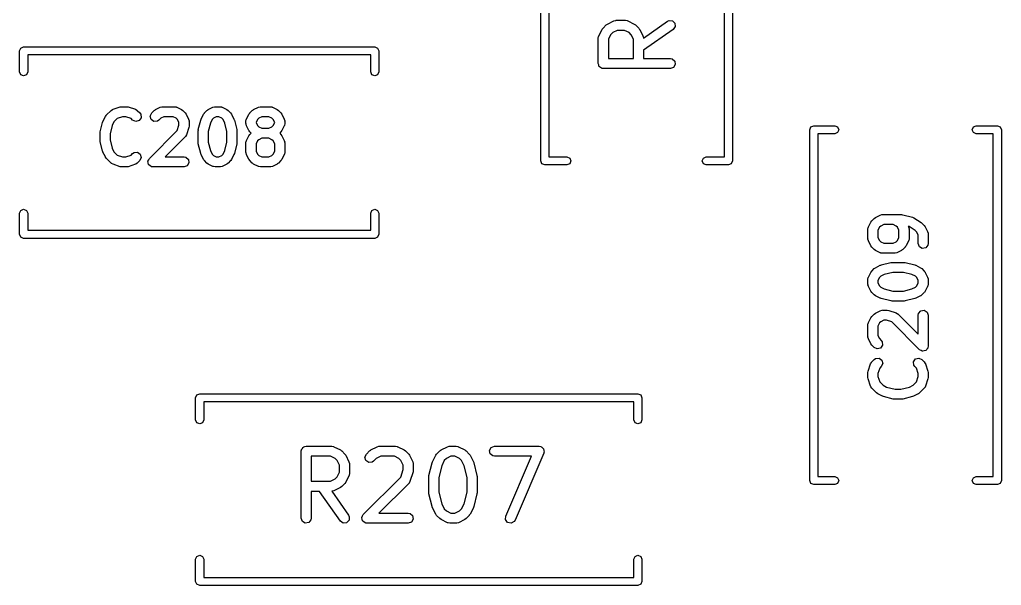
# Model space of a CAD drawing. Extents: x 102 to 173.9, y -124.5 to -76.3.
# Drawn here: x 120 to 134.65, y -123.91 to -115.46 of the extents above; entities that cross this region are included whole.
import ezdxf

# ---------------------------------------------------------------- set-up
doc = ezdxf.new("R2010")
doc.units = 0
doc.layers.add('BLACK', color=7, linetype='CONTINUOUS')

msp = doc.modelspace()

# ---------------------------------------------------------------- linework, layer by layer
at = {"layer": 'BLACK', "linetype": 'CONTINUOUS'}
for p, q in [((127.78, -117.57), (127.78, -111.03)), ((130.64, -111.03), (130.64, -117.57)), ((127.9, -111.09), (127.9, -117.51)), ((130.52, -117.51), (130.52, -111.09)), ((128.694, -115.608), (128.707, -115.59)), ((128.707, -115.59), (128.708, -115.588)), ((128.708, -115.588), (128.755, -115.541)), ((128.755, -115.541), (128.774, -115.528)), ((128.774, -115.528), (128.775, -115.527)), ((128.775, -115.527), (128.87, -115.479)), ((128.87, -115.479), (128.895, -115.472)), ((128.895, -115.472), (128.899, -115.473)), ((128.899, -115.473), (128.903, -115.471)), ((128.903, -115.471), (129.046, -115.471)), ((129.046, -115.471), (129.072, -115.476)), ((129.072, -115.476), (129.075, -115.478)), ((129.075, -115.478), (129.08, -115.479)), ((129.08, -115.479), (129.175, -115.527)), ((129.175, -115.527), (129.193, -115.54)), ((129.193, -115.54), (129.195, -115.541)), ((129.195, -115.541), (129.242, -115.588)), ((129.242, -115.588), (129.255, -115.607)), ((129.311, -115.736), (129.67, -115.485)), ((129.67, -115.485), (129.694, -115.474)), ((129.694, -115.474), (129.745, -115.478)), ((129.745, -115.478), (129.781, -115.514)), ((129.785, -115.565), (129.756, -115.607)), ((129.781, -115.514), (129.785, -115.565)), ((128.638, -115.737), (128.643, -115.711)), ((128.638, -116.117), (128.638, -115.737)), ((128.643, -115.711), (128.645, -115.707)), ((128.645, -115.707), (128.646, -115.703)), ((128.646, -115.703), (128.694, -115.608)), ((128.822, -115.686), (128.788, -115.754)), ((128.853, -115.655), (128.822, -115.686)), ((128.921, -115.621), (128.853, -115.655)), ((129.029, -115.621), (128.921, -115.621)), ((129.097, -115.655), (129.029, -115.621)), ((129.128, -115.686), (129.097, -115.655)), ((129.162, -115.754), (129.128, -115.686)), ((129.255, -115.607), (129.256, -115.608)), ((129.256, -115.608), (129.304, -115.703)), ((129.304, -115.703), (129.311, -115.728)), ((129.311, -115.728), (129.31, -115.732)), ((129.31, -115.732), (129.311, -115.736)), ((129.756, -115.607), (129.312, -115.918)), ((120.002, -115.927), (120.02, -115.885)), ((120.02, -115.885), (120.062, -115.867)), ((120.062, -115.867), (125.302, -115.867)), ((125.302, -115.867), (125.344, -115.885)), ((125.344, -115.885), (125.362, -115.927)), ((128.788, -115.754), (128.788, -116.042)), ((129.162, -116.042), (129.162, -115.754)), ((120.002, -116.242), (120.002, -115.927)), ((125.242, -115.987), (120.122, -115.987)), ((120.122, -115.987), (120.122, -116.242)), ((125.242, -116.242), (125.242, -115.987)), ((125.362, -115.927), (125.362, -116.242)), ((129.312, -115.918), (129.312, -116.042)), ((128.645, -116.136), (128.638, -116.117)), ((128.648, -116.155), (128.645, -116.136)), ((128.653, -116.159), (128.648, -116.155)), ((128.656, -116.166), (128.653, -116.159)), ((128.672, -116.175), (128.656, -116.166)), ((128.687, -116.188), (128.672, -116.175)), ((128.788, -116.042), (129.162, -116.042)), ((129.312, -116.042), (129.713, -116.042)), ((129.713, -116.042), (129.739, -116.047)), ((129.761, -116.175), (129.713, -116.192)), ((129.739, -116.047), (129.778, -116.08)), ((129.787, -116.13), (129.761, -116.175)), ((129.778, -116.08), (129.787, -116.13)), ((120.02, -116.285), (120.002, -116.242)), ((120.062, -116.302), (120.02, -116.285)), ((120.104, -116.285), (120.062, -116.302)), ((120.122, -116.242), (120.104, -116.285)), ((125.26, -116.285), (125.242, -116.242)), ((125.302, -116.302), (125.26, -116.285)), ((125.344, -116.285), (125.302, -116.302)), ((125.362, -116.242), (125.344, -116.285)), ((128.697, -116.19), (128.687, -116.188)), ((128.7, -116.191), (128.697, -116.19)), ((128.703, -116.191), (128.7, -116.191)), ((128.713, -116.192), (128.703, -116.191)), ((129.713, -116.192), (128.713, -116.192)), ((121.396, -116.8), (121.503, -116.765)), ((121.503, -116.765), (121.525, -116.761)), ((121.525, -116.761), (121.527, -116.761)), ((121.527, -116.761), (121.598, -116.761)), ((121.598, -116.761), (121.62, -116.765)), ((121.62, -116.765), (121.622, -116.765)), ((121.622, -116.765), (121.729, -116.8)), ((122.1, -116.769), (122.125, -116.761)), ((122.125, -116.761), (122.13, -116.762)), ((122.13, -116.762), (122.134, -116.761)), ((122.134, -116.761), (122.313, -116.761)), ((122.313, -116.761), (122.338, -116.765)), ((122.338, -116.765), (122.342, -116.768)), ((122.342, -116.768), (122.346, -116.769)), ((122.886, -116.769), (122.911, -116.761)), ((122.911, -116.761), (122.915, -116.762)), ((122.915, -116.762), (122.92, -116.761)), ((122.92, -116.761), (122.991, -116.761)), ((122.991, -116.761), (123.017, -116.765)), ((123.017, -116.765), (123.02, -116.768)), ((123.02, -116.768), (123.025, -116.769)), ((123.565, -116.769), (123.59, -116.761)), ((123.59, -116.761), (123.594, -116.762)), ((123.594, -116.762), (123.598, -116.761)), ((123.598, -116.761), (123.741, -116.761)), ((123.741, -116.761), (123.767, -116.765)), ((123.767, -116.765), (123.77, -116.768)), ((123.77, -116.768), (123.775, -116.769)), ((121.245, -116.981), (121.281, -116.909)), ((121.281, -116.909), (121.295, -116.891)), ((121.295, -116.89), (121.367, -116.818)), ((121.295, -116.891), (121.295, -116.89)), ((121.367, -116.818), (121.388, -116.803)), ((121.388, -116.803), (121.392, -116.803)), ((121.392, -116.803), (121.396, -116.8)), ((121.539, -116.911), (121.46, -116.937)), ((121.586, -116.911), (121.539, -116.911)), ((121.665, -116.937), (121.586, -116.911)), ((121.729, -116.8), (121.752, -116.813)), ((121.752, -116.813), (121.754, -116.816)), ((121.754, -116.816), (121.758, -116.818)), ((121.758, -116.818), (121.794, -116.854)), ((121.794, -116.854), (121.809, -116.875)), ((121.809, -116.875), (121.814, -116.927)), ((121.952, -116.901), (121.974, -116.854)), ((121.965, -116.95), (121.952, -116.901)), ((121.974, -116.854), (122.01, -116.818)), ((122.01, -116.818), (122.028, -116.806)), ((122.028, -116.806), (122.029, -116.804)), ((122.029, -116.804), (122.1, -116.769)), ((122.152, -116.911), (122.107, -116.933)), ((122.295, -116.911), (122.152, -116.911)), ((122.34, -116.933), (122.295, -116.911)), ((122.346, -116.769), (122.418, -116.804)), ((122.418, -116.804), (122.436, -116.818)), ((122.436, -116.818), (122.437, -116.818)), ((122.437, -116.818), (122.473, -116.854)), ((122.473, -116.854), (122.486, -116.872)), ((122.486, -116.872), (122.487, -116.874)), ((122.487, -116.874), (122.522, -116.945)), ((122.71, -116.945), (122.745, -116.874)), ((122.745, -116.874), (122.759, -116.856)), ((122.759, -116.856), (122.76, -116.854)), ((122.76, -116.854), (122.795, -116.818)), ((122.795, -116.818), (122.814, -116.806)), ((122.814, -116.806), (122.815, -116.804)), ((122.815, -116.804), (122.886, -116.769)), ((122.937, -116.911), (122.893, -116.933)), ((122.973, -116.911), (122.937, -116.911)), ((123.018, -116.933), (122.973, -116.911)), ((123.025, -116.769), (123.096, -116.804)), ((123.096, -116.804), (123.114, -116.818)), ((123.114, -116.818), (123.116, -116.818)), ((123.116, -116.818), (123.151, -116.854)), ((123.151, -116.854), (123.164, -116.872)), ((123.164, -116.872), (123.165, -116.874)), ((123.165, -116.874), (123.201, -116.945)), ((123.388, -116.945), (123.424, -116.874)), ((123.424, -116.874), (123.437, -116.856)), ((123.437, -116.856), (123.438, -116.854)), ((123.438, -116.854), (123.474, -116.818)), ((123.474, -116.818), (123.492, -116.806)), ((123.492, -116.806), (123.493, -116.804)), ((123.493, -116.804), (123.565, -116.769)), ((123.616, -116.911), (123.571, -116.933)), ((123.723, -116.911), (123.616, -116.911)), ((123.768, -116.933), (123.723, -116.911)), ((123.775, -116.769), (123.846, -116.804)), ((123.846, -116.804), (123.864, -116.818)), ((123.864, -116.818), (123.866, -116.818)), ((123.866, -116.818), (123.901, -116.854)), ((123.901, -116.854), (123.914, -116.872)), ((123.914, -116.872), (123.915, -116.874)), ((123.915, -116.874), (123.951, -116.945)), ((121.204, -117.139), (121.24, -116.996)), ((121.24, -116.996), (121.245, -116.984)), ((121.245, -116.984), (121.245, -116.981)), ((121.383, -117.04), (121.352, -117.166)), ((121.41, -116.987), (121.383, -117.04)), ((121.46, -116.937), (121.41, -116.987)), ((121.688, -116.96), (121.665, -116.937)), ((121.735, -116.982), (121.688, -116.96)), ((121.784, -116.969), (121.735, -116.982)), ((121.814, -116.927), (121.784, -116.969)), ((122.007, -116.98), (121.965, -116.95)), ((122.059, -116.975), (122.007, -116.98)), ((122.08, -116.96), (122.059, -116.975)), ((122.107, -116.933), (122.08, -116.96)), ((122.358, -116.952), (122.34, -116.933)), ((122.354, -117.117), (122.38, -117.038)), ((122.38, -116.996), (122.358, -116.952)), ((122.38, -117.038), (122.38, -116.996)), ((122.522, -116.945), (122.53, -116.97)), ((122.53, -117.05), (122.527, -117.072)), ((122.53, -116.97), (122.529, -116.974)), ((122.529, -116.974), (122.53, -116.979)), ((122.53, -116.979), (122.53, -117.05)), ((122.668, -117.103), (122.704, -116.96)), ((122.704, -116.96), (122.709, -116.949)), ((122.709, -116.949), (122.71, -116.945)), ((122.848, -117.005), (122.816, -117.131)), ((122.874, -116.952), (122.848, -117.005)), ((122.893, -116.933), (122.874, -116.952)), ((123.037, -116.952), (123.018, -116.933)), ((123.063, -117.005), (123.037, -116.952)), ((123.095, -117.131), (123.063, -117.005)), ((123.201, -116.945), (123.205, -116.957)), ((123.205, -116.957), (123.207, -116.96)), ((123.207, -116.96), (123.242, -117.103)), ((123.38, -116.979), (123.385, -116.953)), ((123.38, -117.014), (123.38, -116.979)), ((123.382, -117.018), (123.38, -117.014)), ((123.381, -117.023), (123.382, -117.018)), ((123.388, -117.048), (123.381, -117.023)), ((123.385, -116.953), (123.388, -116.949)), ((123.388, -116.949), (123.388, -116.945)), ((123.424, -117.119), (123.388, -117.048)), ((123.553, -116.952), (123.53, -116.996)), ((123.53, -116.996), (123.53, -116.997)), ((123.53, -116.997), (123.553, -117.041)), ((123.571, -116.933), (123.553, -116.952)), ((123.553, -117.041), (123.571, -117.06)), ((123.571, -117.06), (123.616, -117.082)), ((123.723, -117.082), (123.768, -117.06)), ((123.787, -116.952), (123.768, -116.933)), ((123.768, -117.06), (123.787, -117.041)), ((123.809, -116.996), (123.787, -116.952)), ((123.787, -117.041), (123.809, -116.997)), ((123.809, -116.997), (123.809, -116.996)), ((123.951, -117.048), (123.915, -117.119)), ((123.951, -116.945), (123.958, -116.97)), ((123.952, -117.043), (123.951, -117.048)), ((123.954, -117.04), (123.952, -117.043)), ((123.959, -117.014), (123.954, -117.04)), ((123.958, -116.97), (123.957, -116.974)), ((123.957, -116.974), (123.959, -116.979)), ((123.959, -116.979), (123.959, -117.014)), ((131.811, -117.062), (131.853, -117.045)), ((131.853, -117.045), (132.168, -117.045)), ((132.168, -117.045), (132.21, -117.062)), ((134.236, -117.062), (134.278, -117.045)), ((134.278, -117.045), (134.593, -117.045)), ((134.593, -117.045), (134.635, -117.062)), ((121.202, -117.157), (121.204, -117.142)), ((121.202, -117.264), (121.202, -117.157)), ((121.204, -117.142), (121.204, -117.139)), ((121.352, -117.166), (121.352, -117.255)), ((121.938, -117.533), (122.354, -117.117)), ((122.475, -117.206), (122.473, -117.21)), ((122.478, -117.204), (122.475, -117.206)), ((122.491, -117.181), (122.478, -117.204)), ((122.527, -117.074), (122.491, -117.181)), ((122.527, -117.072), (122.527, -117.074)), ((122.666, -117.121), (122.669, -117.107)), ((122.666, -117.3), (122.666, -117.121)), ((122.669, -117.107), (122.668, -117.103)), ((122.816, -117.131), (122.816, -117.291)), ((123.095, -117.291), (123.095, -117.131)), ((123.242, -117.103), (123.243, -117.118)), ((123.243, -117.118), (123.245, -117.121)), ((123.245, -117.121), (123.245, -117.3)), ((123.388, -117.266), (123.424, -117.195)), ((123.425, -117.12), (123.424, -117.119)), ((123.424, -117.195), (123.437, -117.177)), ((123.438, -117.139), (123.425, -117.12)), ((123.437, -117.177), (123.438, -117.176)), ((123.456, -117.157), (123.438, -117.139)), ((123.438, -117.176), (123.456, -117.157)), ((123.616, -117.082), (123.723, -117.082)), ((123.901, -117.139), (123.883, -117.157)), ((123.883, -117.157), (123.901, -117.176)), ((123.902, -117.137), (123.901, -117.139)), ((123.901, -117.176), (123.914, -117.194)), ((123.915, -117.119), (123.902, -117.137)), ((123.914, -117.194), (123.915, -117.195)), ((123.915, -117.195), (123.951, -117.266)), ((131.793, -117.105), (131.811, -117.062)), ((131.793, -122.345), (131.793, -117.105)), ((132.168, -117.165), (131.913, -117.165)), ((131.913, -117.165), (131.913, -122.285)), ((132.21, -117.147), (132.168, -117.165)), ((132.21, -117.062), (132.228, -117.105)), ((132.228, -117.105), (132.21, -117.147)), ((134.218, -117.105), (134.236, -117.062)), ((134.236, -117.147), (134.218, -117.105)), ((134.278, -117.165), (134.236, -117.147)), ((134.533, -117.165), (134.278, -117.165)), ((134.533, -122.285), (134.533, -117.165)), ((134.635, -117.062), (134.653, -117.105)), ((134.653, -117.105), (134.653, -122.345)), ((121.203, -117.268), (121.202, -117.264)), ((121.204, -117.282), (121.203, -117.268)), ((121.24, -117.425), (121.204, -117.282)), ((121.352, -117.255), (121.383, -117.381)), ((122.473, -117.21), (122.172, -117.511)), ((122.667, -117.303), (122.666, -117.3)), ((122.668, -117.318), (122.667, -117.303)), ((122.704, -117.461), (122.668, -117.318)), ((122.816, -117.291), (122.848, -117.417)), ((123.063, -117.417), (123.095, -117.291)), ((123.242, -117.318), (123.207, -117.461)), ((123.245, -117.3), (123.242, -117.315)), ((123.242, -117.315), (123.242, -117.318)), ((123.38, -117.3), (123.385, -117.274)), ((123.38, -117.443), (123.38, -117.3)), ((123.385, -117.274), (123.388, -117.271)), ((123.388, -117.271), (123.388, -117.266)), ((123.553, -117.273), (123.53, -117.318)), ((123.53, -117.318), (123.53, -117.425)), ((123.571, -117.254), (123.553, -117.273)), ((123.616, -117.232), (123.571, -117.254)), ((123.723, -117.232), (123.616, -117.232)), ((123.768, -117.254), (123.723, -117.232)), ((123.787, -117.273), (123.768, -117.254)), ((123.809, -117.318), (123.787, -117.273)), ((123.809, -117.425), (123.809, -117.318)), ((123.951, -117.266), (123.958, -117.291)), ((123.958, -117.291), (123.957, -117.296)), ((123.957, -117.296), (123.959, -117.3)), ((123.959, -117.3), (123.959, -117.443)), ((121.242, -117.428), (121.24, -117.425)), ((121.245, -117.441), (121.242, -117.428)), ((121.281, -117.512), (121.245, -117.441)), ((121.383, -117.381), (121.41, -117.434)), ((121.41, -117.434), (121.46, -117.484)), ((121.46, -117.484), (121.539, -117.511)), ((121.586, -117.511), (121.665, -117.484)), ((121.665, -117.484), (121.688, -117.461)), ((121.688, -117.461), (121.709, -117.446)), ((121.709, -117.446), (121.761, -117.442)), ((121.761, -117.442), (121.803, -117.471)), ((121.803, -117.471), (121.816, -117.521)), ((122.706, -117.464), (122.704, -117.461)), ((122.71, -117.476), (122.706, -117.464)), ((122.745, -117.548), (122.71, -117.476)), ((122.848, -117.417), (122.874, -117.47)), ((122.874, -117.47), (122.893, -117.488)), ((122.893, -117.488), (122.937, -117.511)), ((122.973, -117.511), (123.018, -117.488)), ((123.018, -117.488), (123.037, -117.47)), ((123.037, -117.47), (123.063, -117.417)), ((123.201, -117.476), (123.165, -117.548)), ((123.207, -117.461), (123.201, -117.473)), ((123.201, -117.473), (123.201, -117.476)), ((123.382, -117.447), (123.38, -117.443)), ((123.381, -117.451), (123.382, -117.447)), ((123.388, -117.476), (123.381, -117.451)), ((123.424, -117.548), (123.388, -117.476)), ((123.53, -117.425), (123.553, -117.47)), ((123.553, -117.47), (123.571, -117.488)), ((123.571, -117.488), (123.616, -117.511)), ((123.723, -117.511), (123.768, -117.488)), ((123.768, -117.488), (123.787, -117.47)), ((123.787, -117.47), (123.809, -117.425)), ((123.951, -117.476), (123.915, -117.548)), ((123.952, -117.472), (123.951, -117.476)), ((123.954, -117.468), (123.952, -117.472)), ((123.959, -117.443), (123.954, -117.468)), ((121.282, -117.513), (121.281, -117.512)), ((121.295, -117.532), (121.282, -117.513)), ((121.367, -117.603), (121.295, -117.532)), ((121.371, -117.605), (121.367, -117.603)), ((121.373, -117.609), (121.371, -117.605)), ((121.396, -117.621), (121.373, -117.609)), ((121.503, -117.657), (121.396, -117.621)), ((121.539, -117.511), (121.586, -117.511)), ((121.729, -117.621), (121.622, -117.657)), ((121.733, -117.618), (121.729, -117.621)), ((121.737, -117.618), (121.733, -117.618)), ((121.758, -117.603), (121.737, -117.618)), ((121.794, -117.567), (121.758, -117.603)), ((121.816, -117.521), (121.794, -117.567)), ((121.916, -117.579), (121.918, -117.576)), ((121.922, -117.601), (121.916, -117.579)), ((121.917, -117.573), (121.929, -117.553)), ((121.918, -117.576), (121.917, -117.573)), ((121.926, -117.623), (121.922, -117.601)), ((121.929, -117.625), (121.926, -117.623)), ((121.929, -117.553), (121.938, -117.533)), ((121.93, -117.629), (121.929, -117.625)), ((121.948, -117.642), (121.93, -117.629)), ((121.965, -117.656), (121.948, -117.642)), ((122.172, -117.511), (122.455, -117.511)), ((122.455, -117.511), (122.481, -117.515)), ((122.504, -117.643), (122.455, -117.661)), ((122.481, -117.515), (122.52, -117.548)), ((122.529, -117.599), (122.504, -117.643)), ((122.52, -117.548), (122.529, -117.599)), ((122.747, -117.549), (122.745, -117.548)), ((122.76, -117.567), (122.747, -117.549)), ((122.795, -117.603), (122.76, -117.567)), ((122.797, -117.604), (122.795, -117.603)), ((122.815, -117.617), (122.797, -117.604)), ((122.886, -117.653), (122.815, -117.617)), ((122.937, -117.511), (122.973, -117.511)), ((123.096, -117.617), (123.025, -117.653)), ((123.097, -117.616), (123.096, -117.617)), ((123.116, -117.603), (123.097, -117.616)), ((123.151, -117.567), (123.116, -117.603)), ((123.152, -117.566), (123.151, -117.567)), ((123.165, -117.548), (123.152, -117.566)), ((123.425, -117.549), (123.424, -117.548)), ((123.438, -117.567), (123.425, -117.549)), ((123.474, -117.603), (123.438, -117.567)), ((123.475, -117.604), (123.474, -117.603)), ((123.493, -117.617), (123.475, -117.604)), ((123.565, -117.653), (123.493, -117.617)), ((123.616, -117.511), (123.723, -117.511)), ((123.846, -117.617), (123.775, -117.653)), ((123.847, -117.616), (123.846, -117.617)), ((123.866, -117.603), (123.847, -117.616)), ((123.901, -117.567), (123.866, -117.603)), ((123.902, -117.566), (123.901, -117.567)), ((123.915, -117.548), (123.902, -117.566)), ((127.797, -117.612), (127.78, -117.57)), ((127.84, -117.63), (127.797, -117.612)), ((128.17, -117.63), (127.84, -117.63)), ((127.9, -117.51), (128.17, -117.51)), ((128.17, -117.51), (128.212, -117.528)), ((128.212, -117.612), (128.17, -117.63)), ((128.212, -117.528), (128.23, -117.57)), ((128.23, -117.57), (128.212, -117.612)), ((130.19, -117.57), (130.207, -117.528)), ((130.207, -117.612), (130.19, -117.57)), ((130.207, -117.528), (130.25, -117.51)), ((130.25, -117.63), (130.207, -117.612)), ((130.25, -117.51), (130.52, -117.51)), ((130.58, -117.63), (130.25, -117.63)), ((130.622, -117.612), (130.58, -117.63)), ((130.64, -117.57), (130.622, -117.612)), ((121.505, -117.657), (121.503, -117.657)), ((121.527, -117.661), (121.505, -117.657)), ((121.598, -117.661), (121.527, -117.661)), ((121.6, -117.66), (121.598, -117.661)), ((121.622, -117.657), (121.6, -117.66)), ((121.97, -117.657), (121.965, -117.656)), ((121.972, -117.658), (121.97, -117.657)), ((121.975, -117.658), (121.972, -117.658)), ((121.991, -117.661), (121.975, -117.658)), ((122.455, -117.661), (121.991, -117.661)), ((122.891, -117.653), (122.886, -117.653)), ((122.894, -117.656), (122.891, -117.653)), ((122.92, -117.661), (122.894, -117.656)), ((122.991, -117.661), (122.92, -117.661)), ((122.995, -117.659), (122.991, -117.661)), ((123, -117.66), (122.995, -117.659)), ((123.025, -117.653), (123, -117.66)), ((123.569, -117.653), (123.565, -117.653)), ((123.573, -117.656), (123.569, -117.653)), ((123.598, -117.661), (123.573, -117.656)), ((123.741, -117.661), (123.598, -117.661)), ((123.745, -117.659), (123.741, -117.661)), ((123.75, -117.66), (123.745, -117.659)), ((123.775, -117.653), (123.75, -117.66)), ((120.002, -118.352), (120.02, -118.31)), ((120.002, -118.667), (120.002, -118.352)), ((120.02, -118.31), (120.062, -118.292)), ((120.062, -118.292), (120.104, -118.31)), ((120.104, -118.31), (120.122, -118.352)), ((120.122, -118.352), (120.122, -118.607)), ((125.242, -118.352), (125.26, -118.31)), ((125.242, -118.607), (125.242, -118.352)), ((125.26, -118.31), (125.302, -118.292)), ((125.302, -118.292), (125.344, -118.31)), ((125.344, -118.31), (125.362, -118.352)), ((125.362, -118.352), (125.362, -118.667)), ((132.774, -118.415), (132.845, -118.38)), ((132.845, -118.38), (132.87, -118.372)), ((132.87, -118.372), (132.875, -118.373)), ((132.875, -118.373), (132.879, -118.372)), ((132.879, -118.372), (133.165, -118.372)), ((133.165, -118.372), (133.179, -118.374)), ((133.179, -118.374), (133.183, -118.374)), ((133.183, -118.374), (133.326, -118.41)), ((132.669, -118.556), (132.705, -118.485)), ((132.705, -118.485), (132.718, -118.467)), ((132.718, -118.467), (132.719, -118.465)), ((132.719, -118.465), (132.754, -118.429)), ((132.754, -118.429), (132.773, -118.416)), ((132.773, -118.416), (132.774, -118.415)), ((132.897, -118.522), (132.852, -118.544)), ((133.04, -118.522), (132.897, -118.522)), ((133.085, -118.544), (133.04, -118.522)), ((133.326, -118.41), (133.349, -118.42)), ((133.349, -118.42), (133.349, -118.42)), ((133.349, -118.42), (133.456, -118.491)), ((133.456, -118.491), (133.465, -118.499)), ((133.465, -118.499), (133.468, -118.501)), ((133.468, -118.501), (133.503, -118.536)), ((120.02, -118.71), (120.002, -118.667)), ((120.122, -118.607), (125.242, -118.607)), ((125.362, -118.667), (125.344, -118.71)), ((132.661, -118.589), (132.666, -118.564)), ((132.661, -118.732), (132.661, -118.589)), ((132.666, -118.564), (132.668, -118.56)), ((132.668, -118.56), (132.669, -118.556)), ((132.833, -118.562), (132.811, -118.607)), ((132.811, -118.607), (132.811, -118.715)), ((132.852, -118.544), (132.833, -118.562)), ((133.103, -118.562), (133.085, -118.544)), ((133.125, -118.607), (133.103, -118.562)), ((133.125, -118.715), (133.125, -118.607)), ((133.277, -118.552), (133.264, -118.549)), ((133.264, -118.549), (133.267, -118.556)), ((133.267, -118.556), (133.275, -118.581)), ((133.275, -118.581), (133.274, -118.585)), ((133.274, -118.585), (133.275, -118.589)), ((133.275, -118.589), (133.275, -118.732)), ((133.367, -118.612), (133.277, -118.552)), ((133.389, -118.634), (133.367, -118.612)), ((133.411, -118.679), (133.389, -118.634)), ((133.503, -118.536), (133.516, -118.555)), ((133.516, -118.555), (133.517, -118.556)), ((133.517, -118.556), (133.553, -118.627)), ((133.553, -118.627), (133.561, -118.652)), ((133.561, -118.652), (133.56, -118.657)), ((133.56, -118.657), (133.561, -118.661)), ((133.561, -118.661), (133.561, -118.804)), ((120.062, -118.727), (120.02, -118.71)), ((125.302, -118.727), (120.062, -118.727)), ((125.344, -118.71), (125.302, -118.727)), ((132.663, -118.737), (132.661, -118.732)), ((132.662, -118.741), (132.663, -118.737)), ((132.669, -118.766), (132.662, -118.741)), ((132.705, -118.837), (132.669, -118.766)), ((132.811, -118.715), (132.833, -118.759)), ((132.833, -118.759), (132.852, -118.778)), ((132.852, -118.778), (132.897, -118.8)), ((132.897, -118.8), (133.04, -118.8)), ((133.04, -118.8), (133.085, -118.778)), ((133.085, -118.778), (133.103, -118.759)), ((133.103, -118.759), (133.125, -118.715)), ((133.267, -118.766), (133.232, -118.837)), ((133.268, -118.761), (133.267, -118.766)), ((133.271, -118.758), (133.268, -118.761)), ((133.275, -118.732), (133.271, -118.758)), ((133.411, -118.804), (133.411, -118.679)), ((133.429, -118.852), (133.411, -118.804)), ((133.561, -118.804), (133.557, -118.829)), ((132.706, -118.838), (132.705, -118.837)), ((132.719, -118.857), (132.706, -118.838)), ((132.754, -118.893), (132.719, -118.857)), ((132.756, -118.893), (132.754, -118.893)), ((132.774, -118.907), (132.756, -118.893)), ((132.845, -118.942), (132.774, -118.907)), ((132.85, -118.943), (132.845, -118.942)), ((132.853, -118.946), (132.85, -118.943)), ((132.879, -118.95), (132.853, -118.946)), ((133.058, -118.95), (132.879, -118.95)), ((133.062, -118.949), (133.058, -118.95)), ((133.066, -118.95), (133.062, -118.949)), ((133.091, -118.942), (133.066, -118.95)), ((133.162, -118.907), (133.091, -118.942)), ((133.164, -118.905), (133.162, -118.907)), ((133.182, -118.893), (133.164, -118.905)), ((133.218, -118.857), (133.182, -118.893)), ((133.232, -118.837), (133.218, -118.855)), ((133.218, -118.855), (133.218, -118.857)), ((133.473, -118.878), (133.429, -118.852)), ((133.524, -118.869), (133.473, -118.878)), ((133.557, -118.829), (133.524, -118.869)), ((132.861, -119.124), (133.004, -119.088)), ((133.004, -119.088), (133.019, -119.087)), ((133.019, -119.087), (133.022, -119.086)), ((133.022, -119.086), (133.2, -119.086)), ((133.2, -119.086), (133.215, -119.089)), ((133.215, -119.089), (133.219, -119.088)), ((133.219, -119.088), (133.361, -119.124)), ((132.669, -119.306), (132.705, -119.235)), ((132.705, -119.235), (132.718, -119.217)), ((132.718, -119.217), (132.719, -119.215)), ((132.719, -119.215), (132.754, -119.179)), ((132.754, -119.179), (132.773, -119.166)), ((132.773, -119.166), (132.774, -119.165)), ((132.774, -119.165), (132.845, -119.13)), ((132.845, -119.13), (132.858, -119.126)), ((132.858, -119.126), (132.861, -119.124)), ((133.031, -119.236), (132.905, -119.267)), ((133.191, -119.236), (133.031, -119.236)), ((133.317, -119.267), (133.191, -119.236)), ((133.361, -119.124), (133.373, -119.129)), ((133.373, -119.129), (133.377, -119.13)), ((133.377, -119.13), (133.448, -119.165)), ((133.448, -119.165), (133.466, -119.179)), ((133.466, -119.179), (133.468, -119.179)), ((133.468, -119.179), (133.503, -119.215)), ((133.503, -119.215), (133.516, -119.233)), ((133.516, -119.233), (133.517, -119.235)), ((133.517, -119.235), (133.553, -119.306)), ((132.661, -119.339), (132.666, -119.314)), ((132.661, -119.411), (132.661, -119.339)), ((132.666, -119.314), (132.668, -119.31)), ((132.668, -119.31), (132.669, -119.306)), ((132.833, -119.312), (132.811, -119.357)), ((132.811, -119.357), (132.811, -119.393)), ((132.811, -119.393), (132.833, -119.438)), ((132.852, -119.294), (132.833, -119.312)), ((132.905, -119.267), (132.852, -119.294)), ((133.37, -119.294), (133.317, -119.267)), ((133.389, -119.312), (133.37, -119.294)), ((133.411, -119.357), (133.389, -119.312)), ((133.389, -119.438), (133.411, -119.393)), ((133.411, -119.393), (133.411, -119.357)), ((133.553, -119.306), (133.561, -119.331)), ((133.561, -119.331), (133.56, -119.335)), ((133.56, -119.335), (133.561, -119.339)), ((133.561, -119.339), (133.561, -119.411)), ((132.663, -119.415), (132.661, -119.411)), ((132.662, -119.419), (132.663, -119.415)), ((132.669, -119.444), (132.662, -119.419)), ((132.705, -119.516), (132.669, -119.444)), ((132.706, -119.517), (132.705, -119.516)), ((132.719, -119.535), (132.706, -119.517)), ((132.754, -119.571), (132.719, -119.535)), ((132.833, -119.438), (132.852, -119.456)), ((132.852, -119.456), (132.905, -119.483)), ((132.905, -119.483), (133.031, -119.514)), ((133.031, -119.514), (133.191, -119.514)), ((133.191, -119.514), (133.317, -119.483)), ((133.317, -119.483), (133.37, -119.456)), ((133.37, -119.456), (133.389, -119.438)), ((133.503, -119.535), (133.468, -119.571)), ((133.504, -119.534), (133.503, -119.535)), ((133.517, -119.516), (133.504, -119.534)), ((133.553, -119.444), (133.517, -119.516)), ((133.554, -119.44), (133.553, -119.444)), ((133.557, -119.437), (133.554, -119.44)), ((133.561, -119.411), (133.557, -119.437)), ((132.756, -119.572), (132.754, -119.571)), ((132.774, -119.585), (132.756, -119.572)), ((132.845, -119.621), (132.774, -119.585)), ((132.849, -119.621), (132.845, -119.621)), ((132.861, -119.627), (132.849, -119.621)), ((133.004, -119.662), (132.861, -119.627)), ((133.007, -119.662), (133.004, -119.662)), ((133.022, -119.664), (133.007, -119.662)), ((133.2, -119.664), (133.022, -119.664)), ((133.204, -119.663), (133.2, -119.664)), ((133.219, -119.662), (133.204, -119.663)), ((133.361, -119.627), (133.219, -119.662)), ((133.364, -119.625), (133.361, -119.627)), ((133.377, -119.621), (133.364, -119.625)), ((133.448, -119.585), (133.377, -119.621)), ((133.449, -119.584), (133.448, -119.585)), ((133.468, -119.571), (133.449, -119.584)), ((132.754, -119.858), (132.773, -119.845)), ((132.773, -119.845), (132.774, -119.844)), ((132.774, -119.844), (132.845, -119.808)), ((132.845, -119.808), (132.87, -119.801)), ((132.87, -119.801), (132.875, -119.802)), ((132.875, -119.802), (132.879, -119.8)), ((132.879, -119.8), (132.95, -119.8)), ((132.95, -119.8), (132.972, -119.804)), ((132.972, -119.804), (132.974, -119.804)), ((132.974, -119.804), (133.081, -119.84)), ((133.081, -119.84), (133.104, -119.852)), ((133.416, -119.85), (133.449, -119.81)), ((133.449, -119.81), (133.499, -119.801)), ((133.499, -119.801), (133.544, -119.827)), ((133.544, -119.827), (133.561, -119.875)), ((132.666, -119.992), (132.668, -119.989)), ((132.668, -119.989), (132.669, -119.985)), ((132.669, -119.985), (132.705, -119.913)), ((132.705, -119.913), (132.718, -119.895)), ((132.718, -119.895), (132.719, -119.894)), ((132.719, -119.894), (132.754, -119.858)), ((132.833, -119.991), (132.811, -120.036)), ((132.852, -119.973), (132.833, -119.991)), ((132.897, -119.95), (132.852, -119.973)), ((132.938, -119.95), (132.897, -119.95)), ((133.017, -119.976), (132.938, -119.95)), ((133.433, -120.393), (133.017, -119.976)), ((133.104, -119.852), (133.106, -119.856)), ((133.106, -119.856), (133.111, -119.858)), ((133.111, -119.858), (133.411, -120.158)), ((133.411, -119.875), (133.416, -119.85)), ((133.411, -120.158), (133.411, -119.875)), ((133.561, -119.875), (133.561, -120.339)), ((132.661, -120.018), (132.666, -119.992)), ((132.661, -120.197), (132.661, -120.018)), ((132.811, -120.036), (132.811, -120.179)), ((132.663, -120.201), (132.661, -120.197)), ((132.662, -120.205), (132.663, -120.201)), ((132.669, -120.23), (132.662, -120.205)), ((132.705, -120.302), (132.669, -120.23)), ((132.811, -120.179), (132.833, -120.224)), ((132.833, -120.224), (132.861, -120.251)), ((132.861, -120.251), (132.875, -120.272)), ((132.875, -120.272), (132.88, -120.323)), ((132.706, -120.303), (132.705, -120.302)), ((132.719, -120.321), (132.706, -120.303)), ((132.754, -120.357), (132.719, -120.321)), ((132.801, -120.378), (132.754, -120.357)), ((132.851, -120.365), (132.801, -120.378)), ((132.88, -120.323), (132.851, -120.365)), ((133.454, -120.402), (133.433, -120.393)), ((133.473, -120.413), (133.454, -120.402)), ((133.476, -120.413), (133.473, -120.413)), ((133.48, -120.414), (133.476, -120.413)), ((133.501, -120.408), (133.48, -120.414)), ((133.524, -120.404), (133.501, -120.408)), ((133.526, -120.402), (133.524, -120.404)), ((133.529, -120.401), (133.526, -120.402)), ((133.542, -120.382), (133.529, -120.401)), ((133.557, -120.365), (133.542, -120.382)), ((133.559, -120.359), (133.557, -120.361)), ((133.557, -120.361), (133.557, -120.365)), ((133.561, -120.339), (133.558, -120.356)), ((133.558, -120.356), (133.559, -120.359)), ((132.713, -120.579), (132.717, -120.576)), ((132.717, -120.576), (132.719, -120.572)), ((132.719, -120.572), (132.754, -120.536)), ((132.754, -120.536), (132.776, -120.522)), ((132.776, -120.522), (132.827, -120.517)), ((132.827, -120.517), (132.869, -120.546)), ((132.869, -120.546), (132.882, -120.596)), ((133.342, -120.57), (133.372, -120.528)), ((133.347, -120.621), (133.342, -120.57)), ((133.372, -120.528), (133.421, -120.515)), ((133.421, -120.515), (133.468, -120.536)), ((133.468, -120.536), (133.503, -120.572)), ((133.503, -120.572), (133.518, -120.594)), ((132.661, -120.732), (132.665, -120.71)), ((132.665, -120.709), (132.701, -120.601)), ((132.665, -120.71), (132.665, -120.709)), ((132.701, -120.601), (132.713, -120.579)), ((132.837, -120.666), (132.811, -120.745)), ((132.861, -120.643), (132.837, -120.666)), ((132.882, -120.596), (132.861, -120.643)), ((133.362, -120.643), (133.347, -120.621)), ((133.385, -120.666), (133.362, -120.643)), ((133.411, -120.745), (133.385, -120.666)), ((133.518, -120.594), (133.519, -120.598)), ((133.519, -120.598), (133.522, -120.601)), ((133.522, -120.601), (133.557, -120.709)), ((133.557, -120.709), (133.561, -120.731)), ((132.661, -120.804), (132.661, -120.732)), ((132.662, -120.805), (132.661, -120.804)), ((132.665, -120.827), (132.662, -120.805)), ((132.701, -120.935), (132.665, -120.827)), ((132.811, -120.745), (132.811, -120.792)), ((132.811, -120.792), (132.837, -120.87)), ((132.837, -120.87), (132.888, -120.921)), ((133.335, -120.921), (133.385, -120.87)), ((133.385, -120.87), (133.411, -120.792)), ((133.411, -120.792), (133.411, -120.745)), ((133.557, -120.827), (133.522, -120.935)), ((133.561, -120.804), (133.557, -120.826)), ((133.557, -120.826), (133.557, -120.827)), ((133.561, -120.731), (133.561, -120.732)), ((133.561, -120.732), (133.561, -120.804)), ((132.703, -120.938), (132.701, -120.935)), ((132.704, -120.943), (132.703, -120.938)), ((132.719, -120.964), (132.704, -120.943)), ((132.79, -121.035), (132.719, -120.964)), ((132.888, -120.921), (132.941, -120.947)), ((132.941, -120.947), (133.067, -120.979)), ((133.067, -120.979), (133.155, -120.979)), ((133.155, -120.979), (133.281, -120.947)), ((133.281, -120.947), (133.335, -120.921)), ((133.503, -120.964), (133.432, -121.035)), ((133.505, -120.96), (133.503, -120.964)), ((133.509, -120.958), (133.505, -120.96)), ((133.522, -120.935), (133.509, -120.958)), ((122.629, -121.109), (122.646, -121.066)), ((122.629, -121.439), (122.629, -121.109)), ((122.646, -121.066), (122.689, -121.049)), ((122.689, -121.049), (129.229, -121.049)), ((129.229, -121.049), (129.271, -121.066)), ((129.271, -121.066), (129.289, -121.109)), ((129.289, -121.109), (129.289, -121.439)), ((132.792, -121.036), (132.79, -121.035)), ((132.81, -121.049), (132.792, -121.036)), ((132.881, -121.085), (132.81, -121.049)), ((132.885, -121.086), (132.881, -121.085)), ((132.896, -121.091), (132.885, -121.086)), ((133.039, -121.127), (132.896, -121.091)), ((133.043, -121.126), (133.039, -121.127)), ((133.058, -121.129), (133.043, -121.126)), ((133.165, -121.129), (133.058, -121.129)), ((133.168, -121.128), (133.165, -121.129)), ((133.183, -121.127), (133.168, -121.128)), ((133.326, -121.091), (133.183, -121.127)), ((133.329, -121.089), (133.326, -121.091)), ((133.341, -121.085), (133.329, -121.089)), ((133.412, -121.049), (133.341, -121.085)), ((133.414, -121.048), (133.412, -121.049)), ((133.432, -121.035), (133.414, -121.048)), ((129.169, -121.169), (122.749, -121.169)), ((122.749, -121.169), (122.749, -121.439)), ((129.169, -121.439), (129.169, -121.169)), ((122.646, -121.481), (122.629, -121.439)), ((122.749, -121.439), (122.731, -121.481)), ((129.186, -121.481), (129.169, -121.439)), ((129.289, -121.439), (129.271, -121.481)), ((122.689, -121.499), (122.646, -121.481)), ((122.731, -121.481), (122.689, -121.499)), ((129.229, -121.499), (129.186, -121.481)), ((129.271, -121.481), (129.229, -121.499)), ((124.204, -121.906), (124.205, -121.896)), ((124.205, -121.893), (124.206, -121.89)), ((124.205, -121.896), (124.205, -121.893)), ((124.206, -121.89), (124.208, -121.88)), ((124.208, -121.88), (124.221, -121.865)), ((124.221, -121.865), (124.23, -121.848)), ((124.23, -121.848), (124.237, -121.846)), ((124.237, -121.846), (124.241, -121.841)), ((124.241, -121.841), (124.26, -121.837)), ((124.26, -121.837), (124.279, -121.831)), ((124.279, -121.831), (124.659, -121.831)), ((124.659, -121.831), (124.685, -121.835)), ((124.685, -121.835), (124.689, -121.838)), ((124.689, -121.838), (124.693, -121.839)), ((124.693, -121.839), (124.788, -121.886)), ((124.788, -121.886), (124.806, -121.9)), ((125.225, -121.9), (125.244, -121.888)), ((125.244, -121.888), (125.245, -121.886)), ((125.245, -121.886), (125.34, -121.839)), ((125.34, -121.839), (125.365, -121.831)), ((125.365, -121.831), (125.37, -121.832)), ((125.37, -121.832), (125.374, -121.831)), ((125.374, -121.831), (125.612, -121.831)), ((125.612, -121.831), (125.638, -121.835)), ((125.638, -121.835), (125.641, -121.838)), ((125.641, -121.838), (125.645, -121.839)), ((125.645, -121.839), (125.741, -121.886)), ((125.741, -121.886), (125.759, -121.9)), ((126.273, -121.9), (126.291, -121.888)), ((126.291, -121.888), (126.293, -121.886)), ((126.293, -121.886), (126.388, -121.839)), ((126.388, -121.839), (126.413, -121.831)), ((126.413, -121.831), (126.417, -121.832)), ((126.417, -121.832), (126.421, -121.831)), ((126.421, -121.831), (126.517, -121.831)), ((126.517, -121.831), (126.542, -121.835)), ((126.542, -121.835), (126.546, -121.838)), ((126.546, -121.838), (126.55, -121.839)), ((126.55, -121.839), (126.645, -121.886)), ((126.645, -121.886), (126.663, -121.9)), ((127.014, -121.893), (127.04, -121.848)), ((127.023, -121.943), (127.014, -121.893)), ((127.04, -121.848), (127.088, -121.831)), ((127.088, -121.831), (127.755, -121.831)), ((127.755, -121.831), (127.78, -121.835)), ((127.78, -121.835), (127.787, -121.841)), ((127.787, -121.841), (127.796, -121.843)), ((127.796, -121.843), (127.806, -121.857)), ((127.806, -121.857), (127.82, -121.868)), ((127.82, -121.868), (127.821, -121.877)), ((127.821, -121.877), (127.827, -121.884)), ((127.827, -121.884), (127.826, -121.902)), ((124.204, -122.906), (124.204, -121.906)), ((124.354, -121.981), (124.354, -122.355)), ((124.642, -121.981), (124.354, -121.981)), ((124.71, -122.015), (124.642, -121.981)), ((124.741, -122.045), (124.71, -122.015)), ((124.806, -121.9), (124.808, -121.9)), ((124.808, -121.9), (124.855, -121.948)), ((124.855, -121.948), (124.868, -121.966)), ((124.868, -121.966), (124.869, -121.967)), ((124.869, -121.967), (124.917, -122.063)), ((125.156, -121.994), (125.178, -121.948)), ((125.169, -122.044), (125.156, -121.994)), ((125.178, -121.948), (125.225, -121.9)), ((125.323, -122.015), (125.284, -122.054)), ((125.391, -121.981), (125.323, -122.015)), ((125.594, -121.981), (125.391, -121.981)), ((125.663, -122.015), (125.594, -121.981)), ((125.693, -122.045), (125.663, -122.015)), ((125.759, -121.9), (125.76, -121.9)), ((125.76, -121.9), (125.808, -121.948)), ((125.808, -121.948), (125.821, -121.966)), ((125.821, -121.966), (125.822, -121.967)), ((125.822, -121.967), (125.869, -122.063)), ((126.164, -122.063), (126.211, -121.967)), ((126.211, -121.967), (126.225, -121.949)), ((126.225, -121.948), (126.273, -121.9)), ((126.225, -121.949), (126.225, -121.948)), ((126.371, -122.015), (126.34, -122.045)), ((126.439, -121.981), (126.371, -122.015)), ((126.499, -121.981), (126.439, -121.981)), ((126.567, -122.015), (126.499, -121.981)), ((126.598, -122.045), (126.567, -122.015)), ((126.663, -121.9), (126.665, -121.9)), ((126.665, -121.9), (126.713, -121.948)), ((126.713, -121.948), (126.725, -121.966)), ((126.725, -121.966), (126.727, -121.967)), ((126.727, -121.967), (126.774, -122.063)), ((127.062, -121.976), (127.023, -121.943)), ((127.088, -121.981), (127.062, -121.976)), ((127.641, -121.981), (127.088, -121.981)), ((127.257, -122.876), (127.641, -121.981)), ((127.824, -121.935), (127.395, -122.935)), ((127.829, -121.919), (127.824, -121.926)), ((127.824, -121.926), (127.824, -121.935)), ((127.826, -121.902), (127.829, -121.919)), ((124.775, -122.114), (124.741, -122.045)), ((124.775, -122.221), (124.775, -122.114)), ((124.917, -122.063), (124.924, -122.088)), ((124.924, -122.088), (124.923, -122.092)), ((124.923, -122.092), (124.925, -122.096)), ((124.925, -122.096), (124.925, -122.239)), ((125.211, -122.073), (125.169, -122.044)), ((125.263, -122.069), (125.211, -122.073)), ((125.284, -122.054), (125.263, -122.069)), ((125.689, -122.294), (125.727, -122.179)), ((125.727, -122.114), (125.693, -122.045)), ((125.727, -122.179), (125.727, -122.114)), ((125.869, -122.063), (125.877, -122.088)), ((125.877, -122.088), (125.876, -122.092)), ((125.876, -122.092), (125.877, -122.096)), ((125.877, -122.096), (125.877, -122.191)), ((126.111, -122.269), (126.158, -122.078)), ((126.158, -122.078), (126.163, -122.066)), ((126.163, -122.066), (126.164, -122.063)), ((126.302, -122.122), (126.258, -122.296)), ((126.34, -122.045), (126.302, -122.122)), ((126.636, -122.122), (126.598, -122.045)), ((126.68, -122.296), (126.636, -122.122)), ((126.774, -122.063), (126.778, -122.075)), ((126.778, -122.075), (126.78, -122.078)), ((126.78, -122.078), (126.827, -122.269)), ((124.642, -122.355), (124.71, -122.32)), ((124.71, -122.32), (124.741, -122.29)), ((124.741, -122.29), (124.775, -122.221)), ((124.917, -122.273), (124.869, -122.368)), ((124.918, -122.268), (124.917, -122.273)), ((124.92, -122.265), (124.918, -122.268)), ((124.925, -122.239), (124.92, -122.265)), ((125.13, -122.853), (125.689, -122.294)), ((125.873, -122.215), (125.826, -122.358)), ((125.877, -122.191), (125.873, -122.214)), ((125.873, -122.214), (125.873, -122.215)), ((126.108, -122.287), (126.111, -122.272)), ((126.108, -122.525), (126.108, -122.287)), ((126.111, -122.272), (126.111, -122.269)), ((126.258, -122.296), (126.258, -122.516)), ((126.68, -122.516), (126.68, -122.296)), ((126.827, -122.269), (126.829, -122.283)), ((126.829, -122.283), (126.83, -122.287)), ((126.83, -122.287), (126.83, -122.525)), ((131.913, -122.285), (132.168, -122.285)), ((132.168, -122.285), (132.21, -122.302)), ((132.21, -122.302), (132.228, -122.345)), ((134.218, -122.345), (134.236, -122.302)), ((134.236, -122.302), (134.278, -122.285)), ((134.278, -122.285), (134.533, -122.285)), ((124.354, -122.355), (124.642, -122.355)), ((124.788, -122.449), (124.693, -122.497)), ((124.789, -122.448), (124.788, -122.449)), ((124.808, -122.435), (124.789, -122.448)), ((124.855, -122.387), (124.808, -122.435)), ((124.856, -122.386), (124.855, -122.387)), ((124.869, -122.368), (124.856, -122.386)), ((125.808, -122.387), (125.364, -122.831)), ((125.81, -122.383), (125.808, -122.387)), ((125.813, -122.381), (125.81, -122.383)), ((125.826, -122.358), (125.813, -122.381)), ((131.811, -122.387), (131.793, -122.345)), ((131.853, -122.405), (131.811, -122.387)), ((132.168, -122.405), (131.853, -122.405)), ((132.21, -122.387), (132.168, -122.405)), ((132.228, -122.345), (132.21, -122.387)), ((134.236, -122.387), (134.218, -122.345)), ((134.278, -122.405), (134.236, -122.387)), ((134.593, -122.405), (134.278, -122.405)), ((134.635, -122.387), (134.593, -122.405)), ((134.653, -122.345), (134.635, -122.387)), ((124.478, -122.505), (124.354, -122.505)), ((124.354, -122.505), (124.354, -122.906)), ((124.789, -122.949), (124.478, -122.505)), ((124.664, -122.503), (124.66, -122.504)), ((124.66, -122.504), (124.911, -122.863)), ((124.668, -122.504), (124.664, -122.503)), ((124.693, -122.497), (124.668, -122.504)), ((126.109, -122.528), (126.108, -122.525)), ((126.111, -122.543), (126.109, -122.528)), ((126.158, -122.733), (126.111, -122.543)), ((126.258, -122.516), (126.302, -122.689)), ((126.636, -122.689), (126.68, -122.516)), ((126.827, -122.543), (126.78, -122.733)), ((126.83, -122.525), (126.827, -122.54)), ((126.827, -122.54), (126.827, -122.543)), ((126.16, -122.736), (126.158, -122.733)), ((126.164, -122.749), (126.16, -122.736)), ((126.211, -122.844), (126.164, -122.749)), ((126.302, -122.689), (126.34, -122.766)), ((126.34, -122.766), (126.371, -122.797)), ((126.567, -122.797), (126.598, -122.766)), ((126.598, -122.766), (126.636, -122.689)), ((126.774, -122.749), (126.727, -122.844)), ((126.775, -122.745), (126.774, -122.749)), ((126.78, -122.733), (126.775, -122.745)), ((124.221, -122.954), (124.204, -122.906)), ((124.354, -122.906), (124.349, -122.931)), ((124.911, -122.863), (124.922, -122.886)), ((124.922, -122.886), (124.918, -122.937)), ((125.109, -122.893), (125.121, -122.873)), ((125.11, -122.896), (125.109, -122.893)), ((125.109, -122.899), (125.11, -122.896)), ((125.114, -122.921), (125.109, -122.899)), ((125.118, -122.943), (125.114, -122.921)), ((125.121, -122.873), (125.13, -122.853)), ((125.364, -122.831), (125.802, -122.831)), ((125.802, -122.831), (125.828, -122.835)), ((125.828, -122.835), (125.867, -122.868)), ((125.876, -122.919), (125.851, -122.963)), ((125.867, -122.868), (125.876, -122.919)), ((126.213, -122.845), (126.211, -122.844)), ((126.225, -122.864), (126.213, -122.845)), ((126.273, -122.911), (126.225, -122.864)), ((126.275, -122.912), (126.273, -122.911)), ((126.293, -122.925), (126.275, -122.912)), ((126.371, -122.797), (126.439, -122.831)), ((126.439, -122.831), (126.499, -122.831)), ((126.499, -122.831), (126.567, -122.797)), ((126.665, -122.911), (126.647, -122.924)), ((126.713, -122.864), (126.665, -122.911)), ((126.727, -122.844), (126.713, -122.862)), ((126.713, -122.862), (126.713, -122.864)), ((127.254, -122.927), (127.257, -122.876)), ((124.265, -122.98), (124.221, -122.954)), ((124.316, -122.971), (124.265, -122.98)), ((124.349, -122.931), (124.316, -122.971)), ((124.831, -122.978), (124.789, -122.949)), ((124.882, -122.974), (124.831, -122.978)), ((124.918, -122.937), (124.882, -122.974)), ((125.121, -122.945), (125.118, -122.943)), ((125.122, -122.949), (125.121, -122.945)), ((125.14, -122.962), (125.122, -122.949)), ((125.158, -122.976), (125.14, -122.962)), ((125.162, -122.977), (125.158, -122.976)), ((125.164, -122.978), (125.162, -122.977)), ((125.167, -122.978), (125.164, -122.978)), ((125.183, -122.981), (125.167, -122.978)), ((125.802, -122.981), (125.183, -122.981)), ((125.851, -122.963), (125.802, -122.981)), ((126.388, -122.973), (126.293, -122.925)), ((126.392, -122.973), (126.388, -122.973)), ((126.396, -122.976), (126.392, -122.973)), ((126.421, -122.981), (126.396, -122.976)), ((126.517, -122.981), (126.421, -122.981)), ((126.521, -122.979), (126.517, -122.981)), ((126.525, -122.98), (126.521, -122.979)), ((126.55, -122.973), (126.525, -122.98)), ((126.645, -122.925), (126.55, -122.973)), ((126.647, -122.924), (126.645, -122.925)), ((127.285, -122.969), (127.254, -122.927)), ((127.335, -122.98), (127.285, -122.969)), ((127.381, -122.957), (127.335, -122.98)), ((127.395, -122.935), (127.381, -122.957)), ((122.629, -123.519), (122.646, -123.476)), ((122.646, -123.476), (122.689, -123.459)), ((122.689, -123.459), (122.731, -123.476)), ((122.731, -123.476), (122.749, -123.519)), ((129.169, -123.519), (129.186, -123.476)), ((129.186, -123.476), (129.229, -123.459)), ((129.229, -123.459), (129.271, -123.476)), ((129.271, -123.476), (129.289, -123.519)), ((122.629, -123.849), (122.629, -123.519)), ((122.749, -123.519), (122.749, -123.789)), ((129.169, -123.789), (129.169, -123.519)), ((129.289, -123.519), (129.289, -123.849)), ((122.749, -123.789), (129.169, -123.789)), ((122.646, -123.891), (122.629, -123.849)), ((122.689, -123.909), (122.646, -123.891)), ((129.229, -123.909), (122.689, -123.909)), ((129.271, -123.891), (129.229, -123.909)), ((129.289, -123.849), (129.271, -123.891))]:
    msp.add_line(p, q, dxfattribs=at)

doc.saveas('drawing.dxf')
